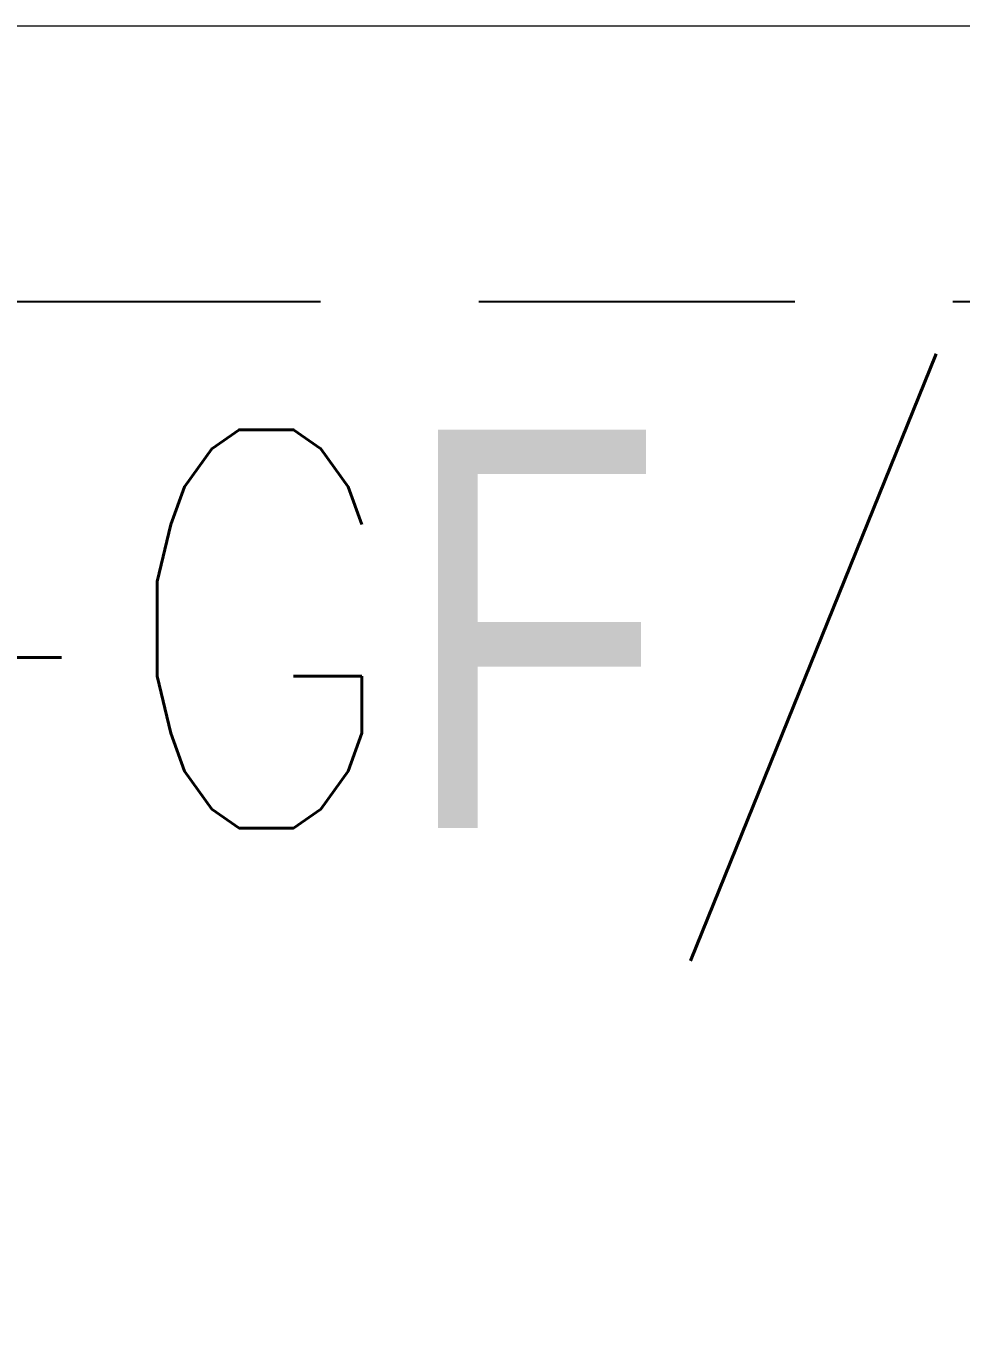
# Model space of a CAD drawing. Header units: inches. Extents: x -12418 to 57169, y -29325 to 19878.
# Drawn here: x 28098 to 28568, y -8580 to -7928 of the extents above; entities that cross this region are included whole.
import ezdxf
from ezdxf import colors
from ezdxf.entities.mleader import LeaderData, LeaderLine
from ezdxf.math import Vec2, Vec3

# ---------------------------------------------------------------- set-up
doc = ezdxf.new("R2010")
doc.units = ezdxf.units.IN
doc.header["$LTSCALE"] = 25
doc.header["$MEASUREMENT"] = 0
doc.linetypes.add('DASHDOT', pattern=[25.4, 12.7, -6.35, 0, -6.35])
doc.linetypes.add('HIDDEN', pattern=[9.525, 6.35, -3.175])
doc.layers.get('0').update_dxf_attribs({"color": 8})
for name, color, linetype, lineweight in [('00-Ground Floor$0$LOADING', 253, 'Continuous', 5), ('E-LITE-CIRC @ 100', 6, 'Continuous', 25), ('E-LITE-CLNG-CNDT', 6, 'DASHDOT', 35), ('E-POWR-FLOR-CNDT', 6, 'HIDDEN', 25)]:
    doc.layers.add(name, color=color, linetype=linetype, lineweight=lineweight)
doc.styles.add('DC_Simplex', font='SIMPLEX.shx', dxfattribs={"width": 0.7})

# ---------------------------------------------------------------- blocks, each defined once
blk = doc.blocks.new('00-Ground Floor$0$GF21043-P')
at = {"color": 0}
blk.add_line((0.8, 0.75), (-0.8, 0.75), dxfattribs=at)
blk = doc.blocks.new('00-Ground Floor')
at = {"layer": '00-Ground Floor$0$LOADING', "extrusion": (2.24019e-05, 2.35417e-18, 1), "xscale": 1000, "yscale": 1000, "zscale": 1000, "rotation": 180.0000000000001}
blk.add_blockref('00-Ground Floor$0$GF21043-P', (28392.19, -7178.36, 0.62), dxfattribs=at)
blk = doc.blocks.new('ARR0W')
at = {"color": 45}
blk.add_ellipse((0, 0), major_axis=(0.4, 0), ratio=0.4, dxfattribs=at)
at = {"color": 45, "ltscale": 0.5}
blk.add_solid([(-1.4, 0.1667), (-0.4, 0), (-1.4, -0.1667)], dxfattribs=at)

msp = doc.modelspace()

# ---------------------------------------------------------------- linework, layer by layer
at = {"layer": 'E-POWR-FLOR-CNDT', "elevation": 0}
msp.add_lwpolyline([(26459.71, -9833.68), (26583.46, -9709.94), (26583.46, -8141.74, -0.414214), (26658.46, -8066.74), (29202.02, -8066.74), (29328.83, -7939.77)], format="xyb", dxfattribs=at)

# ---------------------------------------------------------------- block references
at = {"layer": 'E-LITE-CLNG-CNDT'}
msp.add_blockref('00-Ground Floor', (0, 0), dxfattribs=at)

# ---------------------------------------------------------------- leaders
at = {"layer": 'E-LITE-CIRC @ 100'}
ml = msp.add_multileader_mtext('Standard', dxfattribs=at)
ml.set_content('{\\Fdc_el_romans|c0;\\W0.8;TO\\Fromans|c0; \\Fsimplex|c0;PP-G\\Fdc_el_romans|c0;F\\Fsimplex|c0;/M35}', color=256, style='DC_Simplex')
ml.set_leader_properties()
ml.set_arrow_properties(name='ARR0W')
ml.build(insert=Vec2(0, 0))
ml.multileader.update_dxf_attribs({"dogleg_length": 200, "arrow_head_size": 140, "scale": 100})
ctx = ml.context
ctx.base_point, ctx.scale, ctx.char_height, ctx.arrow_head_size, ctx.landing_gap_size, ctx.plane_origin, ctx.plane_x_axis, ctx.plane_y_axis = Vec3(26978.13, -8264.51, 0), 100, 200, 140, 140, Vec3(40037.34, -12925.48, 0), Vec3(1, 0.000001, 0), Vec3(-0.000001, 1, 0)
ctx.text_align_type = 2
notes = []
notes.append((ctx, [(1, (1, 1, 0), (29256.45, -8264.51, 0), (-1, -0.000001, 0), 108.79, [(0, [(29451.57, -8473.24, 0)], 0, [])])]))
ctx.mtext.insert, ctx.mtext.text_direction, ctx.mtext.rotation, ctx.mtext.alignment, ctx.mtext.flow_direction = Vec3(29007.66, -8131.18, 0), Vec3(1, 0.000001, 0), 0.000001, 3, 5
for ctx, leaders in notes:
    for number, flags, end, landing, length, lines in leaders:
        leader = LeaderData()
        leader.index, (leader.has_last_leader_line, leader.has_dogleg_vector, leader.attachment_direction) = number, flags
        leader.last_leader_point, leader.dogleg_vector, leader.dogleg_length = Vec3(end), Vec3(landing), length
        for number, points, colour, breaks in lines:
            line = LeaderLine()
            line.index, line.vertices, line.color, line.breaks = number, Vec3.list(points), colors.encode_raw_color(colour), breaks
            leader.lines.append(line)
        ctx.leaders.append(leader)

doc.saveas('drawing.dxf')
